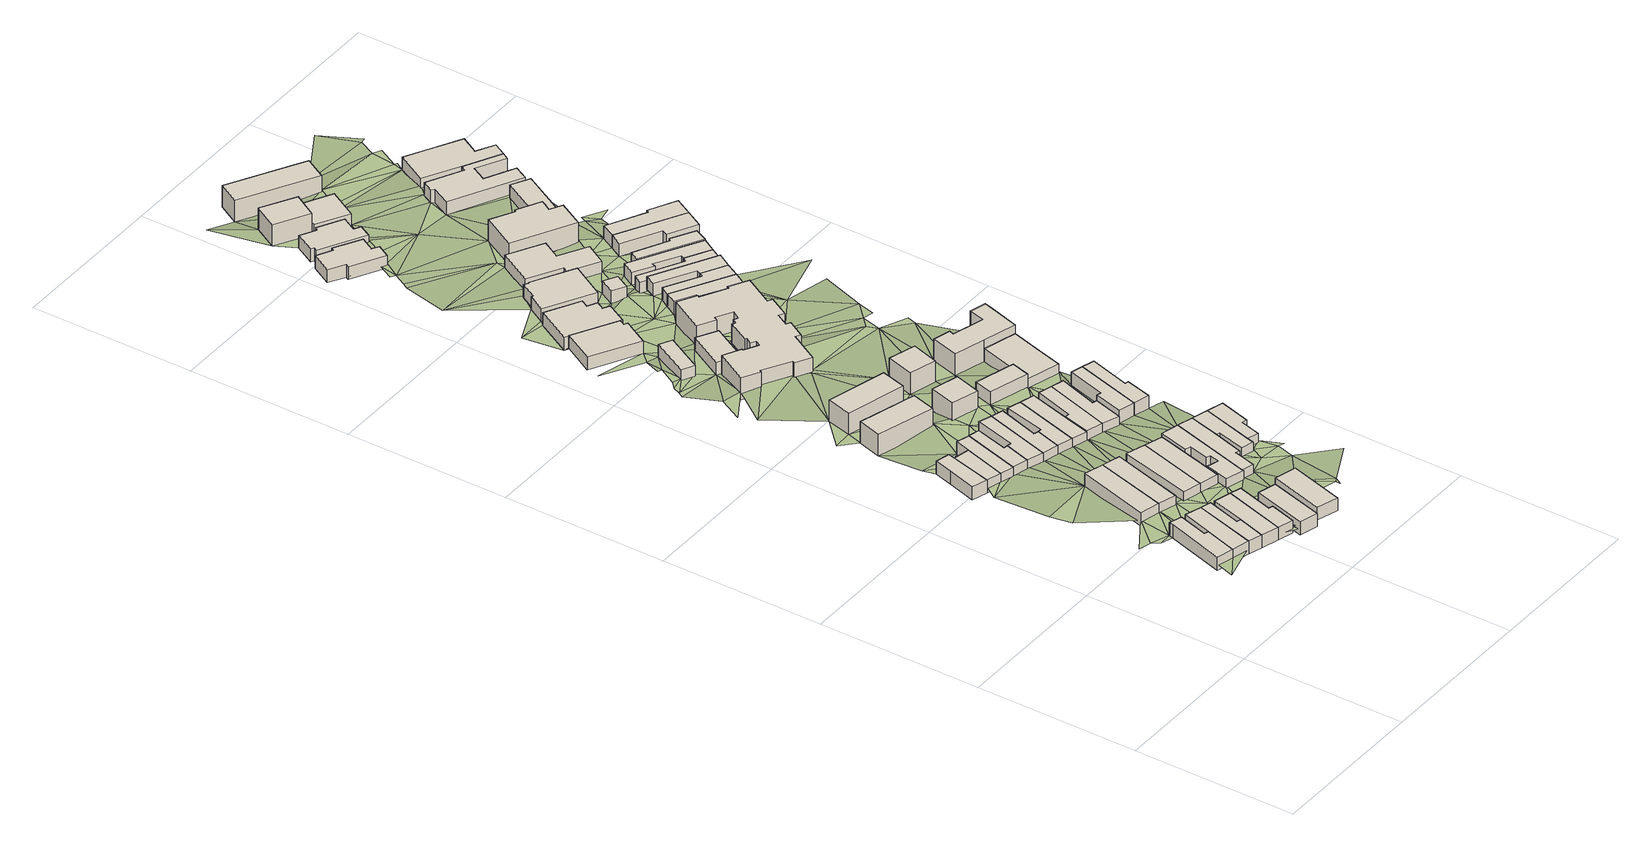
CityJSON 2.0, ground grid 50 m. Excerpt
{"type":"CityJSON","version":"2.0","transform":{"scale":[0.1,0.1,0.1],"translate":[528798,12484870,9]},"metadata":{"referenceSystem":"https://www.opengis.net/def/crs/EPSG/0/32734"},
"CityObjects":{
"building1":{"type":"Building","attributes":{"address":"53 Balfour Street Woodstock 7925 Cape Town","building":"house","building:levels":1,"building_height":4.1,"plus_code":"4FRW3F82+5XV","ground_height":44.58,"roof_height":48.68},"geometry":[{"type":"Solid","lod":"1","boundaries":[[[[0,1,2,3]],[[1,4,5,2]],[[4,6,7,5]],[[6,8,9,7]],[[8,10,11,9]],[[10,12,13,11]],[[12,0,3,13]],[[3,2,5,7,9,11,13]],[[12,10,8,6,4,1,0]]]]}]},
"building2":{"type":"Building","attributes":{"address":"55 Balfour Street Woodstock 7925 Cape Town","building":"house","building:levels":1,"building_height":4.1,"plus_code":"4FRW3F82+5X8","ground_height":44.58,"roof_height":48.68},"geometry":[{"type":"Solid","lod":"1","boundaries":[[[[1,14,15,2]],[[14,16,17,15]],[[16,18,19,17]],[[18,4,5,19]],[[4,1,2,5]],[[2,15,17,19,5]],[[4,18,16,14,1]]]]}]},
"building3":{"type":"Building","attributes":{"address":"57 Balfour Street Woodstock 7925 Cape Town","building":"house","building:levels":1,"building_height":4.1,"plus_code":"4FRW3F83+52M","ground_height":44.68,"roof_height":48.78},"geometry":[{"type":"Solid","lod":"1","boundaries":[[[[20,21,15,17]],[[21,22,23,15]],[[22,24,25,23]],[[24,26,27,25]],[[26,28,29,27]],[[28,20,17,29]],[[17,15,23,25,27,29]],[[28,26,24,22,21,20]]]]}]},
"building4":{"type":"Building","attributes":{"address":"59 Balfour Street Woodstock 7925 Cape Town","building":"house","building:levels":1,"building_height":4.1,"plus_code":"4FRW3F83+52Q","ground_height":44.68,"roof_height":48.78},"geometry":[{"type":"Solid","lod":"1","boundaries":[[[[22,30,31,23]],[[30,32,33,31]],[[32,34,35,33]],[[34,24,25,35]],[[24,22,23,25]],[[23,31,33,35,25]],[[24,34,32,30,22]]]]}]},
"building5":{"type":"Building","attributes":{"address":"54 Chamberlain Street Woodstock Cape Town","building":"house","building:levels":1,"building_height":4.1,"plus_code":"4FRW3F82+CXJ","ground_height":38.97,"roof_height":43.07},"geometry":[{"type":"Solid","lod":"1","boundaries":[[[[36,37,38,39]],[[37,40,41,38]],[[40,42,43,41]],[[42,44,45,43]],[[44,46,47,45]],[[46,36,39,47]],[[39,38,41,43,45,47]],[[46,44,42,40,37,36]]]]}]},
"building6":{"type":"Building","attributes":{"address":"45 Chamberlain Street Woodstock 7925 Cape Town","building":"semidetached_house","building:levels":1,"building_height":4.1,"plus_code":"4FRW3F83+72R","ground_height":42.8,"roof_height":46.9},"geometry":[{"type":"Solid","lod":"1","boundaries":[[[[48,49,50,51]],[[49,52,53,50]],[[52,54,55,53]],[[54,48,51,55]],[[51,50,53,55]],[[54,52,49,48]]]]}]},
"building7":{"type":"Building","attributes":{"address":"61 Balfour Street Woodstock 7925 Cape Town","building":"house","building:levels":1,"building_height":4.1,"plus_code":"4FRW3F83+53C","ground_height":44.68,"roof_height":48.78},"geometry":[{"type":"Solid","lod":"1","boundaries":[[[[30,56,57,31]],[[56,58,59,57]],[[58,60,61,59]],[[60,62,63,61]],[[62,32,33,63]],[[32,30,31,33]],[[31,57,59,61,63,33]],[[32,62,60,58,56,30]]]]}]},
"building8":{"type":"Building","attributes":{"address":"52 Chamberlain Street Woodstock Cape Town","building":"house","building:levels":1,"building_height":4.1,"plus_code":"4FRW3F82+CXM","ground_height":38.97,"roof_height":43.07},"geometry":[{"type":"Solid","lod":"1","boundaries":[[[[64,37,38,65]],[[37,36,39,38]],[[36,66,67,39]],[[66,64,65,67]],[[65,38,39,67]],[[66,36,37,64]]]]}]},
"building9":{"type":"Building","attributes":{"address":"63 Balfour Street Woodstock 7925 Cape Town","building":"semidetached_house","building:levels":1,"building_height":4.1,"plus_code":"4FRW3F83+43W","ground_height":44.68,"roof_height":48.78},"geometry":[{"type":"Solid","lod":"1","boundaries":[[[[68,69,70,71]],[[69,72,73,70]],[[72,74,75,73]],[[74,68,71,75]],[[71,70,73,75]],[[74,72,69,68]]]]}]},
"building10":{"type":"Building","attributes":{"address":"43 Chamberlain Street Woodstock 7925 Cape Town","building":"semidetached_house","building:levels":1,"building_height":4.1,"plus_code":"4FRW3F83+72P","ground_height":42.8,"roof_height":46.9},"geometry":[{"type":"Solid","lod":"1","boundaries":[[[[48,54,55,51]],[[54,76,77,55]],[[76,78,79,77]],[[78,48,51,79]],[[51,55,77,79]],[[78,76,54,48]]]]}]},
"building11":{"type":"Building","attributes":{"address":"50 Chamberlain Street Woodstock Cape Town","building":"house","building:levels":1,"building_height":4.1,"plus_code":"4FRW3F82+CXQ","ground_height":38.97,"roof_height":43.07},"geometry":[{"type":"Solid","lod":"1","boundaries":[[[[80,81,82,83]],[[81,84,85,82]],[[84,64,65,85]],[[64,66,67,65]],[[66,80,83,67]],[[83,82,85,65,67]],[[66,64,84,81,80]]]]}]},
"building12":{"type":"Building","attributes":{"address":"65 Balfour Street Woodstock 7925 Cape Town","building":"semidetached_house","building:levels":1,"building_height":4.1,"plus_code":"4FRW3F83+44J","ground_height":46.59,"roof_height":50.69},"geometry":[{"type":"Solid","lod":"1","boundaries":[[[[86,87,88,89]],[[87,90,91,88]],[[90,92,93,91]],[[92,86,89,93]],[[89,88,91,93]],[[92,90,87,86]]]]}]},
"building13":{"type":"Building","attributes":{"address":"48 Chamberlain Street Woodstock Cape Town","building":"house","building:levels":1,"building_height":4.1,"plus_code":"4FRW3F83+C2V","ground_height":39.05,"roof_height":43.15},"geometry":[{"type":"Solid","lod":"1","boundaries":[[[[94,95,96,97]],[[95,98,99,96]],[[98,100,101,99]],[[100,102,103,101]],[[102,104,105,103]],[[104,94,97,105]],[[97,96,99,101,103,105]],[[104,102,100,98,95,94]]]]}]},
"building14":{"type":"Building","attributes":{"address":"41 Chamberlain Street Woodstock 7925 Cape Town","building":"semidetached_house","building:levels":1,"building_height":4.1,"plus_code":"4FRW3F83+73F","ground_height":42.8,"roof_height":46.9},"geometry":[{"type":"Solid","lod":"1","boundaries":[[[[106,107,108,109]],[[107,110,111,108]],[[110,112,113,111]],[[112,106,109,113]],[[109,108,111,113]],[[112,110,107,106]]]]}]},
"building15":{"type":"Building","attributes":{"address":"39 Chamberlain Street Woodstock 7925 Cape Town","building":"semidetached_house","building:levels":1,"building_height":4.1,"plus_code":"4FRW3F83+739","ground_height":42.8,"roof_height":46.9},"geometry":[{"type":"Solid","lod":"1","boundaries":[[[[106,112,113,109]],[[112,114,115,113]],[[114,116,117,115]],[[116,106,109,117]],[[109,113,115,117]],[[116,114,112,106]]]]}]},
"building16":{"type":"Building","attributes":{"building":"terrace","building:levels":2,"building:units":"3","building_height":6.9,"plus_code":"4FRW3F83+G2R","ground_height":37.04,"roof_height":43.94},"geometry":[{"type":"Solid","lod":"1","boundaries":[[[[118,119,120,121]],[[119,122,123,120]],[[122,124,125,123]],[[124,118,121,125]],[[121,120,123,125]],[[124,122,119,118]]]]}]},
"building17":{"type":"Building","attributes":{"address":"46 Chamberlain Street Woodstock Cape Town","building":"house","building:levels":1,"building_height":4.1,"plus_code":"4FRW3F83+C2X","ground_height":39.05,"roof_height":43.15},"geometry":[{"type":"Solid","lod":"1","boundaries":[[[[126,127,128,129]],[[127,130,131,128]],[[130,94,97,131]],[[94,104,105,97]],[[104,132,133,105]],[[132,126,129,133]],[[129,128,131,97,105,133]],[[132,104,94,130,127,126]]]]}]},
"building18":{"type":"Building","attributes":{"address":"44 Chamberlain Street Woodstock Cape Town","building":"house","building:levels":1,"building_height":4.1,"plus_code":"4FRW3F83+C3R","ground_height":39.05,"roof_height":43.15},"geometry":[{"type":"Solid","lod":"1","boundaries":[[[[134,135,136,137]],[[135,138,139,136]],[[138,126,129,139]],[[126,132,133,129]],[[132,140,141,133]],[[140,134,137,141]],[[137,136,139,129,133,141]],[[140,132,126,138,135,134]]]]}]},
"building19":{"type":"Building","attributes":{"address":"37 Chamberlain Street Woodstock 7925 Cape Town","building":"house","building:levels":1,"building_height":4.1,"plus_code":"4FRW3F83+747","ground_height":42.8,"roof_height":46.9},"geometry":[{"type":"Solid","lod":"1","boundaries":[[[[142,143,144,145]],[[143,146,147,144]],[[146,148,149,147]],[[148,150,151,149]],[[150,152,153,151]],[[152,154,155,153]],[[154,156,157,155]],[[156,158,159,157]],[[158,160,161,159]],[[160,162,163,161]],[[162,142,145,163]],[[145,144,147,149,151,153,155,157,159,161,163]],[[162,160,158,156,154,152,150,148,146,143,142]]]]}]},
"building20":{"type":"Building","attributes":{"building":"terrace","building:levels":2,"building:units":"3","building_height":6.9,"plus_code":"4FRW3F83+H2M","ground_height":37.04,"roof_height":43.94},"geometry":[{"type":"Solid","lod":"1","boundaries":[[[[164,165,166,167]],[[165,168,169,166]],[[168,170,171,169]],[[170,164,167,171]],[[167,166,169,171]],[[170,168,165,164]]]]}]},
"building21":{"type":"Building","attributes":{"address":"42 Chamberlain Street Woodstock Cape Town","building":"house","building:levels":1,"building_height":4.1,"plus_code":"4FRW3F83+C3P","ground_height":39.05,"roof_height":43.15},"geometry":[{"type":"Solid","lod":"1","boundaries":[[[[172,173,174,175]],[[173,176,177,174]],[[176,134,137,177]],[[134,140,141,137]],[[140,178,179,141]],[[178,172,175,179]],[[175,174,177,137,141,179]],[[178,140,134,176,173,172]]]]}]},
"building22":{"type":"Building","attributes":{"address":"35 Chamberlain Street Woodstock 7925 Cape Town","building":"house","building:levels":1,"building_height":4.1,"plus_code":"4FRW3F83+64W","ground_height":42.8,"roof_height":46.9},"geometry":[{"type":"Solid","lod":"1","boundaries":[[[[143,142,145,144]],[[142,180,181,145]],[[180,182,183,181]],[[182,184,185,183]],[[184,186,187,185]],[[186,188,189,187]],[[188,143,144,189]],[[144,145,181,183,185,187,189]],[[188,186,184,182,180,142,143]]]]}]},
"building23":{"type":"Building","attributes":{"address":"40 Chamberlain Street Woodstock Cape Town","building":"house","building:levels":1,"building_height":4.1,"plus_code":"4FRW3F83+C4J","ground_height":39.05,"roof_height":43.15},"geometry":[{"type":"Solid","lod":"1","boundaries":[[[[190,191,192,193]],[[191,172,175,192]],[[172,178,179,175]],[[178,194,195,179]],[[194,190,193,195]],[[193,192,175,179,195]],[[194,178,172,191,190]]]]}]},
"building24":{"type":"Building","attributes":{"building":"apartments","building:levels":2,"building:flats":"2","building_height":6.9,"plus_code":"4FRW3F83+G38","ground_height":37.16,"roof_height":44.06},"geometry":[{"type":"Solid","lod":"1","boundaries":[[[[196,197,198,199]],[[197,200,201,198]],[[200,202,203,201]],[[202,196,199,203]],[[199,198,201,203]],[[202,200,197,196]]]]}]},
"building25":{"type":"Building","attributes":{"address":"33 Chamberlain Street Woodstock 7925 Cape Town","building":"house","building:levels":1,"building_height":4.1,"plus_code":"4FRW3F83+757","ground_height":42.8,"roof_height":46.9},"geometry":[{"type":"Solid","lod":"1","boundaries":[[[[188,186,187,189]],[[186,204,205,187]],[[204,206,207,205]],[[206,208,209,207]],[[208,210,211,209]],[[210,212,213,211]],[[212,188,189,213]],[[189,187,205,207,209,211,213]],[[212,210,208,206,204,186,188]]]]}]},
"building26":{"type":"Building","attributes":{"address":"38 Chamberlain Street Woodstock Cape Town","building":"house","building:levels":1,"building_height":4.1,"plus_code":"4FRW3F83+C4G","ground_height":39.23,"roof_height":43.33},"geometry":[{"type":"Solid","lod":"1","boundaries":[[[[214,215,216,217]],[[215,218,219,216]],[[218,220,221,219]],[[220,222,223,221]],[[222,224,225,223]],[[224,214,217,225]],[[217,216,219,221,223,225]],[[224,222,220,218,215,214]]]]}]},
"building27":{"type":"Building","attributes":{"building":"yes","building:levels":1,"building_height":4.1,"plus_code":"4FRW3F83+Q2J","ground_height":32.31,"roof_height":36.41},"geometry":[{"type":"Solid","lod":"1","boundaries":[[[[226,227,228,229]],[[227,230,231,228]],[[230,232,233,231]],[[232,226,229,233]],[[229,228,231,233]],[[232,230,227,226]]]]}]},
"building28":{"type":"Building","attributes":{"address":"57 Roodebloem Road Woodstock Cape Town","building":"house","building:levels":1,"building_height":4.1,"plus_code":"4FRW3F82+VX8","ground_height":32.31,"roof_height":36.41},"geometry":[{"type":"Solid","lod":"1","boundaries":[[[[234,235,236,237]],[[235,238,239,236]],[[238,240,241,239]],[[240,242,243,241]],[[242,244,245,243]],[[244,234,237,245]],[[237,236,239,241,243,245]],[[244,242,240,238,235,234]]]]}]},
"building29":{"type":"Building","attributes":{"address":"31 Chamberlain Street Woodstock 7925 Cape Town","building":"house","building:levels":1,"building_height":4.1,"plus_code":"4FRW3F83+75H","ground_height":42.8,"roof_height":46.9},"geometry":[{"type":"Solid","lod":"1","boundaries":[[[[212,210,211,213]],[[210,246,247,211]],[[246,248,249,247]],[[248,250,251,249]],[[250,252,253,251]],[[252,212,213,253]],[[213,211,247,249,251,253]],[[252,250,248,246,210,212]]]]}]},
"building30":{"type":"Building","attributes":{"address":"36 Chamberlain Street Woodstock Cape Town","building":"house","building:levels":1,"building_height":4.1,"plus_code":"4FRW3F83+C4H","ground_height":39.23,"roof_height":43.33},"geometry":[{"type":"Solid","lod":"1","boundaries":[[[[254,255,256,257]],[[255,258,259,256]],[[258,215,216,259]],[[215,214,217,216]],[[214,260,261,217]],[[260,254,257,261]],[[257,256,259,216,217,261]],[[260,214,215,258,255,254]]]]}]},
"building31":{"type":"Building","attributes":{"building":"garage","building:levels":1,"building_height":4.1,"plus_code":"4FRW3F83+Q28","ground_height":33.65,"roof_height":37.75},"geometry":[{"type":"Solid","lod":"1","boundaries":[[[[262,263,264,265]],[[263,266,267,264]],[[266,268,269,267]],[[268,270,271,269]],[[270,262,265,271]],[[265,264,267,269,271]],[[270,268,266,263,262]]]]}]},
"building32":{"type":"Building","attributes":{"building":"apartments","building:levels":2,"building:flats":"2","building_height":6.9,"plus_code":"4FRW3F83+H4C","ground_height":37.16,"roof_height":44.06},"geometry":[{"type":"Solid","lod":"1","boundaries":[[[[272,273,274,275]],[[273,276,277,274]],[[276,278,279,277]],[[278,272,275,279]],[[275,274,277,279]],[[278,276,273,272]]]]}]},
"building33":{"type":"Building","attributes":{"building":"garage","building:levels":1,"building_height":4.1,"plus_code":"4FRW3F83+F4W","ground_height":39.05,"roof_height":43.15},"geometry":[{"type":"Solid","lod":"1","boundaries":[[[[280,281,282,283]],[[281,284,285,282]],[[284,286,287,285]],[[286,280,283,287]],[[283,282,285,287]],[[286,284,281,280]]]]}]},
"building34":{"type":"Building","attributes":{"address":"34 Chamberlain Street Woodstock Cape Town","building":"house","building:levels":1,"building_height":4.1,"plus_code":"4FRW3F83+C57","ground_height":41,"roof_height":45.1},"geometry":[{"type":"Solid","lod":"1","boundaries":[[[[288,289,290,291]],[[289,292,293,290]],[[292,294,295,293]],[[294,296,297,295]],[[296,298,299,297]],[[298,288,291,299]],[[291,290,293,295,297,299]],[[298,296,294,292,289,288]]]]}]},
"building35":{"type":"Building","attributes":{"address":"55A Roodebloem Road Woodstock Cape Town","building":"house","building:levels":1,"building_height":4.1,"plus_code":"4FRW3F83+V2R","ground_height":30.93,"roof_height":35.03},"geometry":[{"type":"Solid","lod":"1","boundaries":[[[[300,301,302,303]],[[301,304,305,302]],[[304,306,307,305]],[[306,308,309,307]],[[308,310,311,309]],[[310,312,313,311]],[[312,314,315,313]],[[314,300,303,315]],[[303,302,305,307,309,311,313,315]],[[314,312,310,308,306,304,301,300]]]]}]},
"building36":{"type":"Building","attributes":{"address":"32 Chamberlain Street Woodstock Cape Town","building":"house","building:levels":1,"building_height":4.1,"plus_code":"4FRW3F83+C55","ground_height":41,"roof_height":45.1},"geometry":[{"type":"Solid","lod":"1","boundaries":[[[[316,317,318,319]],[[317,320,321,318]],[[320,289,290,321]],[[289,288,291,290]],[[288,322,323,291]],[[322,316,319,323]],[[319,318,321,290,291,323]],[[322,288,289,320,317,316]]]]}]},
"building37":{"type":"Building","attributes":{"address":"Milner Court 58 Milner Road Woodstock Cape Town","building":"apartments","building:levels":2,"building:flats":"8","building_height":6.9,"plus_code":"4FRW3F83+P3X","ground_height":32.58,"roof_height":39.48},"geometry":[{"type":"Solid","lod":"1","boundaries":[[[[324,325,326,327]],[[325,328,329,326]],[[328,330,331,329]],[[330,332,333,331]],[[332,334,335,333]],[[334,336,337,335]],[[336,338,339,337]],[[338,340,341,339]],[[340,342,343,341]],[[342,344,345,343]],[[344,346,347,345]],[[346,348,349,347]],[[348,350,351,349]],[[350,352,353,351]],[[352,354,355,353]],[[354,356,357,355]],[[356,358,359,357]],[[358,360,361,359]],[[360,362,363,361]],[[362,364,365,363]],[[364,366,367,365]],[[366,368,369,367]],[[368,370,371,369]],[[370,372,373,371]],[[372,374,375,373]],[[374,376,377,375]],[[376,378,379,377]],[[378,380,381,379]],[[380,382,383,381]],[[382,384,385,383]],[[384,386,387,385]],[[386,388,389,387]],[[388,390,391,389]],[[390,392,393,391]],[[392,394,395,393]],[[394,396,397,395]],[[396,324,327,397]],[[327,326,329,331,333,335,337,339,341,343,345,347,349,351,353,355,357,359,361,363,365,367,369,371,373,375,377,379,381,383,385,387,389,391,393,395,397]],[[396,394,392,390,388,386,384,382,380,378,376,374,372,370,368,366,364,362,360,358,356,354,352,350,348,346,344,342,340,338,336,334,332,330,328,325,324]]]]}]},
"building38":{"type":"Building","attributes":{"building":"yes","building:levels":1,"building_height":4.1,"plus_code":"4FRW3F83+G59","ground_height":37.46,"roof_height":41.56},"geometry":[{"type":"Solid","lod":"1","boundaries":[[[[398,399,400,401]],[[399,402,403,400]],[[402,404,405,403]],[[404,406,407,405]],[[406,408,409,407]],[[408,398,401,409]],[[401,400,403,405,407,409]],[[408,406,404,402,399,398]]]]}]},
"building39":{"type":"Building","attributes":{"address":"55 Roodebloem Road Woodstock Cape Town","building":"house","building:levels":1,"building_height":4.1,"plus_code":"4FRW3F83+W2X","ground_height":30.93,"roof_height":35.03},"geometry":[{"type":"Solid","lod":"1","boundaries":[[[[410,411,412,413]],[[411,414,415,412]],[[414,416,417,415]],[[416,418,419,417]],[[418,420,421,419]],[[420,422,423,421]],[[422,424,425,423]],[[424,410,413,425]],[[413,412,415,417,419,421,423,425]],[[424,422,420,418,416,414,411,410]]]]}]},
"building40":{"type":"Building","attributes":{"address":"28 Roodebloem Road Woodstock Cape Town","building":"yes","building:levels":1,"building_height":4.1,"plus_code":"4FRW3F92+4XX","ground_height":26.82,"roof_height":30.92},"geometry":[{"type":"Solid","lod":"1","boundaries":[[[[426,427,428,429]],[[427,430,431,428]],[[430,432,433,431]],[[432,434,435,433]],[[434,436,437,435]],[[436,438,439,437]],[[438,440,441,439]],[[440,442,443,441]],[[442,444,445,443]],[[444,426,429,445]],[[429,428,431,433,435,437,439,441,443,445]],[[444,442,440,438,436,434,432,430,427,426]]]]}]},
"building41":{"type":"Building","attributes":{"address":"23A Salisbury Street Woodstock Cape Town","building":"yes","building:levels":2,"building_height":6.9,"plus_code":"4FRW3F83+H54","ground_height":37.46,"roof_height":44.36},"geometry":[{"type":"Solid","lod":"1","boundaries":[[[[399,398,446,447]],[[398,448,449,446]],[[448,450,451,449]],[[450,452,453,451]],[[452,454,455,453]],[[454,456,457,455]],[[456,458,459,457]],[[458,460,461,459]],[[460,462,463,461]],[[462,399,447,463]],[[447,446,449,451,453,455,457,459,461,463]],[[462,460,458,456,454,452,450,448,398,399]]]]}]},
"building42":{"type":"Building","attributes":{"building":"yes","building:levels":1,"building_height":4.1,"plus_code":"4FRW3F83+W34","ground_height":31.32,"roof_height":35.42},"geometry":[{"type":"Solid","lod":"1","boundaries":[[[[464,465,466,467]],[[465,468,469,466]],[[468,470,471,469]],[[470,464,467,471]],[[467,466,469,471]],[[470,468,465,464]]]]}]},
"building43":{"type":"Building","attributes":{"address":"26 Roodebloem Road Woodstock Cape Town","building":"yes","building:levels":1,"building_height":4.1,"plus_code":"4FRW3F93+52J","ground_height":26.82,"roof_height":30.92},"geometry":[{"type":"Solid","lod":"1","boundaries":[[[[472,473,474,475]],[[473,476,477,474]],[[476,478,479,477]],[[478,480,481,479]],[[480,482,483,481]],[[482,484,485,483]],[[484,486,487,485]],[[486,488,489,487]],[[488,490,491,489]],[[490,472,475,491]],[[475,474,477,479,481,483,485,487,489,491]],[[490,488,486,484,482,480,478,476,473,472]]]]}]},
"building44":{"type":"Building","attributes":{"address":"56 Milner Road Woodstock Cape Town","building":"house","building:levels":1,"building_height":4.1,"plus_code":"4FRW3F83+R4G","ground_height":32.58,"roof_height":36.68},"geometry":[{"type":"Solid","lod":"1","boundaries":[[[[492,493,494,495]],[[493,496,497,494]],[[496,498,499,497]],[[498,500,501,499]],[[500,502,503,501]],[[502,492,495,503]],[[495,494,497,499,501,503]],[[502,500,498,496,493,492]]]]}]},
"building45":{"type":"Building","attributes":{"address":"53 Roodebloem Road Woodstock Cape Town","building":"house","building:levels":1,"building_height":4.1,"plus_code":"4FRW3F83+X3F","ground_height":30.32,"roof_height":34.42},"geometry":[{"type":"Solid","lod":"1","boundaries":[[[[504,505,506,507]],[[505,508,509,506]],[[508,510,511,509]],[[510,512,513,511]],[[512,514,515,513]],[[514,516,517,515]],[[516,518,519,517]],[[518,504,507,519]],[[507,506,509,511,513,515,517,519]],[[518,516,514,512,510,508,505,504]]]]}]},
"building46":{"type":"Building","attributes":{"address":"54 Milner Road Woodstock Cape Town","building":"house","building:levels":1,"building_height":4.1,"plus_code":"4FRW3F83+R4Q","ground_height":32.58,"roof_height":36.68},"geometry":[{"type":"Solid","lod":"1","boundaries":[[[[493,492,495,494]],[[492,520,521,495]],[[520,522,523,521]],[[522,524,525,523]],[[524,526,527,525]],[[526,493,494,527]],[[494,495,521,523,525,527]],[[526,524,522,520,492,493]]]]}]},
"building47":{"type":"Building","attributes":{"address":"Roodebloem Road Woodstock Cape Town","building":"yes","building:levels":2,"building_height":6.9,"plus_code":"4FRW3F93+62J","ground_height":26.82,"roof_height":33.72},"geometry":[{"type":"Solid","lod":"1","boundaries":[[[[528,529,530,531]],[[529,532,533,530]],[[532,534,535,533]],[[534,528,531,535]],[[531,530,533,535]],[[534,532,529,528]]]]}]},
"building48":{"type":"Building","attributes":{"address":"52 Milner Road Woodstock Cape Town","building":"house","building:levels":1,"building_height":4.1,"plus_code":"4FRW3F83+V45","ground_height":32.58,"roof_height":36.68},"geometry":[{"type":"Solid","lod":"1","boundaries":[[[[520,536,537,521]],[[536,538,539,537]],[[538,540,541,539]],[[540,542,543,541]],[[542,522,523,543]],[[522,520,521,523]],[[521,537,539,541,543,523]],[[522,542,540,538,536,520]]]]}]},
"building49":{"type":"Building","attributes":{"address":"50 Milner Road Woodstock Cape Town","building":"house","building:levels":1,"building_height":4.1,"plus_code":"4FRW3F83+V4H","ground_height":31.32,"roof_height":35.42},"geometry":[{"type":"Solid","lod":"1","boundaries":[[[[544,545,546,547]],[[545,548,549,546]],[[548,550,551,549]],[[550,552,553,551]],[[552,554,555,553]],[[554,556,557,555]],[[556,544,547,557]],[[547,546,549,551,553,555,557]],[[556,554,552,550,548,545,544]]]]}]},
"building50":{"type":"Building","attributes":{"address":"24 Roodebloem Road Woodstock Cape Town","building":"yes","building:levels":1,"building_height":4.1,"plus_code":"4FRW3F93+629","ground_height":26.82,"roof_height":30.92},"geometry":[{"type":"Solid","lod":"1","boundaries":[[[[528,534,558,559]],[[534,560,561,558]],[[560,562,563,561]],[[562,564,565,563]],[[564,566,567,565]],[[566,528,559,567]],[[559,558,561,563,565,567]],[[566,564,562,560,534,528]]]]}]},
"building51":{"type":"Building","attributes":{"address":"48 Milner Road Woodstock Cape Town","building":"house","building:levels":1,"building_height":4.1,"plus_code":"4FRW3F83+V5M","ground_height":31.32,"roof_height":35.42},"geometry":[{"type":"Solid","lod":"1","boundaries":[[[[545,568,569,546]],[[568,570,571,569]],[[570,572,573,571]],[[572,574,575,573]],[[574,576,577,575]],[[576,578,579,577]],[[578,580,581,579]],[[580,548,549,581]],[[548,545,546,549]],[[546,569,571,573,575,577,579,581,549]],[[548,580,578,576,574,572,570,568,545]]]]}]},
"building52":{"type":"Building","attributes":{"address":"51 Roodebloem Road Woodstock Cape Town","building":"house","building:levels":2,"building_height":6.9,"plus_code":"4FRW3F93+24F","ground_height":30.32,"roof_height":37.22},"geometry":[{"type":"Solid","lod":"1","boundaries":[[[[582,583,584,585]],[[583,586,587,584]],[[586,588,589,587]],[[588,590,591,589]],[[590,592,593,591]],[[592,594,595,593]],[[594,596,597,595]],[[596,598,599,597]],[[598,600,601,599]],[[600,582,585,601]],[[585,584,587,589,591,593,595,597,599,601]],[[600,598,596,594,592,590,588,586,583,582]]]]}]},
"building53":{"type":"Building","attributes":{"address":"46 Milner Road Woodstock Cape Town","building":"house","building:levels":1,"building_height":4.1,"plus_code":"4FRW3F83+V5W","ground_height":31.64,"roof_height":35.74},"geometry":[{"type":"Solid","lod":"1","boundaries":[[[[602,603,604,605]],[[603,606,607,604]],[[606,608,609,607]],[[608,610,611,609]],[[610,612,613,611]],[[612,602,605,613]],[[605,604,607,609,611,613]],[[612,610,608,606,603,602]]]]}]},
"building54":{"type":"Building","attributes":{"address":"23 Hilyard Street Woodstock Cape Town","building":"house","building:levels":2,"building_height":6.9,"plus_code":"4FRW3F93+73C","ground_height":25.07,"roof_height":31.97},"geometry":[{"type":"Solid","lod":"1","boundaries":[[[[614,615,616,617]],[[615,618,619,616]],[[618,620,621,619]],[[620,614,617,621]],[[617,616,619,621]],[[620,618,615,614]]]]}]},
"building55":{"type":"Building","attributes":{"address":"44","building":"house","building:levels":1,"building_height":4.1,"plus_code":"4FRW3F83+W5H","ground_height":31.64,"roof_height":35.74},"geometry":[{"type":"Solid","lod":"1","boundaries":[[[[622,623,624,625]],[[623,626,627,624]],[[626,628,629,627]],[[628,630,631,629]],[[630,632,633,631]],[[632,622,625,633]],[[625,624,627,629,631,633]],[[632,630,628,626,623,622]]]]}]},
"building56":{"type":"Building","attributes":{"address":"42 Milner Road Woodstock Cape Town","building":"house","building:levels":1,"building_height":4.1,"plus_code":"4FRW3F83+W6M","ground_height":31.64,"roof_height":35.74},"geometry":[{"type":"Solid","lod":"1","boundaries":[[[[622,634,635,625]],[[634,636,637,635]],[[636,638,639,637]],[[638,640,641,639]],[[640,623,624,641]],[[623,622,625,624]],[[625,635,637,639,641,624]],[[623,640,638,636,634,622]]]]}]},
"building57":{"type":"Building","attributes":{"building":"yes","building:levels":1,"building_height":4.1,"plus_code":"4FRW3F93+354","ground_height":29.39,"roof_height":33.49},"geometry":[{"type":"Solid","lod":"1","boundaries":[[[[642,643,644,645]],[[643,646,647,644]],[[646,648,649,647]],[[648,650,651,649]],[[650,652,653,651]],[[652,642,645,653]],[[645,644,647,649,651,653]],[[652,650,648,646,643,642]]]]}]},
"building58":{"type":"Building","attributes":{"address":"49 Roodebloem Road Woodstock Cape Town","building":"house","building:levels":1,"building_height":4.1,"plus_code":"4FRW3F93+456","ground_height":29.25,"roof_height":33.35},"geometry":[{"type":"Solid","lod":"1","boundaries":[[[[654,655,656,657]],[[655,658,659,656]],[[658,660,661,659]],[[660,662,663,661]],[[662,664,665,663]],[[664,666,667,665]],[[666,668,669,667]],[[668,670,671,669]],[[670,672,673,671]],[[672,674,675,673]],[[674,676,677,675]],[[676,654,657,677]],[[657,656,659,661,663,665,667,669,671,673,675,677]],[[676,674,672,670,668,666,664,662,660,658,655,654]]]]}]},
"building59":{"type":"Building","attributes":{"address":"45 Roodebloem Road Woodstock Cape Town","building":"house","building:levels":1,"building_height":4.1,"plus_code":"4FRW3F93+562","ground_height":27.84,"roof_height":31.94},"geometry":[{"type":"Solid","lod":"1","boundaries":[[[[678,679,680,681]],[[679,682,683,680]],[[682,684,685,683]],[[684,686,687,685]],[[686,688,689,687]],[[688,690,691,689]],[[690,678,681,691]],[[681,680,683,685,687,689,691]],[[690,688,686,684,682,679,678]]]]}]},
"terrain1":{"type":"TINRelief","geometry":[{"type":"CompositeSurface","lod":"1","boundaries":[[[692,693,694]],[[694,693,695]],[[696,697,698]],[[10,697,699]],[[10,699,12]],[[697,10,698]],[[4,8,6]],[[4,700,8]],[[10,8,701]],[[701,698,10]],[[702,703,49]],[[8,700,701]],[[703,698,49]],[[704,702,49]],[[34,705,706]],[[700,20,707]],[[708,709,710]],[[701,700,707]],[[28,705,34]],[[711,712,704]],[[710,713,708]],[[20,28,714]],[[714,707,20]],[[711,704,715]],[[28,34,714]],[[49,715,704]],[[710,72,713]],[[34,32,714]],[[707,714,716]],[[40,717,42]],[[718,713,72]],[[718,72,62]],[[716,714,719]],[[715,49,720]],[[40,721,717]],[[40,37,64]],[[107,707,716]],[[722,714,32]],[[119,717,721]],[[32,62,722]],[[719,714,722]],[[62,72,86]],[[723,49,48]],[[49,723,720]],[[40,64,721]],[[107,78,707]],[[724,118,165]],[[719,722,725]],[[726,62,86]],[[62,726,722]],[[90,727,92]],[[728,723,48]],[[164,724,165]],[[721,729,119]],[[725,722,730]],[[48,78,731]],[[98,732,733]],[[733,734,98]],[[728,48,731]],[[86,735,726]],[[735,86,92]],[[100,729,721]],[[165,118,736]],[[727,737,92]],[[116,725,730]],[[738,78,107]],[[734,127,98]],[[127,100,98]],[[739,726,735]],[[740,730,741]],[[148,730,740]],[[742,92,737]],[[741,743,740]],[[731,78,738]],[[106,738,107]],[[744,745,746]],[[747,100,127]],[[737,748,742]],[[729,100,747]],[[116,730,148]],[[148,740,150]],[[735,92,749]],[[742,749,92]],[[750,735,751]],[[752,164,753]],[[736,754,165]],[[146,106,116]],[[752,755,746]],[[747,127,126]],[[138,756,757]],[[758,751,735]],[[146,116,148]],[[747,759,729]],[[757,760,138]],[[270,761,744]],[[762,763,764]],[[764,761,270]],[[738,106,765]],[[765,106,146]],[[749,758,735]],[[126,138,747]],[[758,766,751]],[[763,762,767]],[[744,746,270]],[[202,729,759]],[[736,729,202]],[[760,173,138]],[[186,751,766]],[[753,755,752]],[[764,768,762]],[[758,769,766]],[[770,759,747]],[[767,762,771]],[[770,747,138]],[[749,742,772]],[[736,202,754]],[[768,764,270]],[[186,766,204]],[[769,758,773]],[[749,773,758]],[[774,164,775]],[[143,776,146]],[[765,146,298]],[[138,173,284]],[[777,270,746]],[[164,774,753]],[[778,779,769]],[[776,298,146]],[[780,781,771]],[[273,754,202]],[[138,284,770]],[[769,773,778]],[[226,771,762]],[[782,780,238]],[[783,755,784]],[[284,173,172]],[[754,273,775]],[[785,786,787]],[[188,776,143]],[[778,773,788]],[[226,780,771]],[[753,784,755]],[[202,789,273]],[[284,172,787]],[[790,768,270]],[[281,770,284]],[[787,786,218]],[[298,776,288]],[[188,212,776]],[[281,789,770]],[[272,775,273]],[[780,226,238]],[[774,775,272]],[[234,791,301]],[[768,790,792]],[[301,300,793]],[[794,753,774]],[[226,792,238]],[[789,795,273]],[[288,776,322]],[[796,797,798]],[[284,787,799]],[[800,801,797]],[[794,774,272]],[[798,802,796]],[[218,799,787]],[[776,212,803]],[[797,796,800]],[[792,804,238]],[[462,789,281]],[[805,296,258]],[[802,806,796]],[[776,803,322]],[[410,793,300]],[[799,218,215]],[[801,800,807]],[[808,301,791]],[[792,790,809]],[[800,796,810]],[[789,462,795]],[[294,292,296]],[[807,811,801]],[[424,793,410]],[[258,296,292]],[[791,812,804]],[[809,790,811]],[[258,799,215]],[[281,813,462]],[[791,804,808]],[[800,814,807]],[[815,794,816]],[[366,804,792]],[[366,792,809]],[[811,817,809]],[[807,814,811]],[[410,300,818]],[[795,462,460]],[[460,819,795]],[[817,811,814]],[[820,794,272]],[[821,808,804]],[[258,822,799]],[[814,823,817]],[[824,823,814]],[[822,258,292]],[[825,826,424]],[[817,823,827]],[[821,804,366]],[[819,820,272]],[[813,399,462]],[[828,816,794]],[[829,808,821]],[[822,292,289]],[[827,823,830]],[[424,831,825]],[[832,410,818]],[[818,833,834]],[[830,823,835]],[[834,836,829]],[[826,825,837]],[[834,832,818]],[[838,839,840]],[[820,819,460]],[[834,829,468]],[[841,460,458]],[[821,366,496]],[[842,843,826]],[[844,845,846]],[[847,848,825]],[[838,816,828]],[[794,820,828]],[[839,838,849]],[[829,821,850]],[[468,832,834]],[[837,825,848]],[[837,504,826]],[[366,364,496]],[[821,496,493]],[[851,852,844]],[[468,829,850]],[[853,845,844]],[[842,854,843]],[[821,493,526]],[[458,456,454]],[[855,460,841]],[[500,496,364]],[[484,430,427]],[[465,832,468]],[[838,856,849]],[[852,853,844]],[[837,848,857]],[[540,850,821]],[[504,842,826]],[[852,854,842]],[[458,452,841]],[[526,540,821]],[[364,362,858]],[[498,496,500]],[[858,500,364]],[[856,838,828]],[[820,460,855]],[[465,859,832]],[[858,362,860]],[[857,848,859]],[[484,427,861]],[[452,458,454]],[[862,837,857]],[[863,850,540]],[[849,864,865]],[[452,855,841]],[[866,865,867]],[[850,863,552]],[[856,828,820]],[[850,552,464]],[[863,540,538]],[[853,852,868]],[[534,532,478]],[[869,870,871]],[[532,529,872]],[[871,861,427]],[[873,500,858]],[[856,874,849]],[[478,476,473]],[[526,875,540]],[[876,465,464]],[[478,473,560]],[[465,876,859]],[[864,849,874]],[[574,464,552]],[[861,871,870]],[[534,478,560]],[[864,867,865]],[[853,868,870]],[[852,842,592]],[[857,859,876]],[[820,855,877]],[[842,504,594]],[[858,867,873]],[[878,879,526]],[[464,574,880]],[[529,620,872]],[[526,879,875]],[[552,881,574]],[[464,880,876]],[[874,856,882]],[[868,861,870]],[[592,868,852]],[[864,873,867]],[[594,504,518]],[[883,560,473]],[[842,594,592]],[[864,884,873]],[[529,885,620]],[[883,886,887]],[[887,861,868]],[[552,888,881]],[[880,610,876]],[[889,560,883]],[[890,885,529]],[[880,612,610]],[[887,889,883]],[[518,891,892]],[[868,889,887]],[[893,894,881]],[[895,864,874]],[[594,518,896]],[[876,610,626]],[[892,876,626]],[[881,888,897]],[[893,881,897]],[[898,884,864]],[[892,896,518]],[[620,885,899]],[[592,660,868]],[[623,892,626]],[[900,884,898]],[[610,630,626]],[[868,901,889]],[[902,592,903]],[[904,889,905]],[[640,892,623]],[[892,640,896]],[[592,902,660]],[[610,608,606]],[[606,630,610]],[[899,885,904]],[[868,660,901]],[[889,906,905]],[[630,628,626]],[[640,907,896]],[[906,889,901]],[[630,606,908]],[[909,910,911]],[[907,910,896]],[[660,912,901]],[[652,660,902]],[[910,913,911]],[[652,902,914]],[[907,640,915]],[[904,905,678]],[[916,915,640]],[[913,910,907]],[[917,905,906]],[[638,916,640]],[[899,904,678]],[[913,907,918]],[[916,919,915]],[[678,905,917]],[[919,920,915]],[[660,652,921]],[[922,913,918]],[[919,923,920]],[[924,917,906]],[[925,926,899]],[[899,678,927]],[[924,928,917]],[[925,899,927]],[[922,921,652]],[[929,930,931]],[[932,917,928]],[[678,933,927]],[[934,926,925]],[[931,935,929]],[[926,934,936]],[[937,925,927]],[[936,934,938]]]}]}
},
"vertices":[
[66,129,198],[118,116,198],[118,116,240],[66,129,240],[148,214,198],[148,214,240],[135,218,198],[135,218,240],[162,309,198],[162,309,240],[124,321,198],[124,321,240],[120,308,198],[120,308,240],
[172,103,198],[172,103,240],[226,292,198],[226,292,240],[176,307,198],[176,307,240],
[226,292,199],[172,103,199],[214,90,199],[214,90,240],[240,175,199],[240,175,240],[228,179,199],[228,179,240],[258,283,199],[258,283,240],
[267,75,199],[267,75,240],[322,265,199],[322,265,240],[270,279,199],[270,279,240],
[75,866,142],[108,993,142],[108,993,183],[75,866,183],[113,1014,142],[113,1014,183],[69,1024,142],[69,1024,183],[53,968,142],[53,968,183],[27,880,142],[27,880,183],
[258,626,181],[200,643,181],[200,643,222],[258,626,222],[136,421,181],[136,421,222],[198,406,181],[198,406,222],
[314,61,199],[314,61,240],[337,140,199],[337,140,240],[324,144,199],[324,144,240],[356,255,199],[356,255,240],
[158,983,142],[158,983,183],[120,854,142],[120,854,183],
[376,25,199],[422,191,199],[422,191,240],[376,25,240],[365,206,199],[365,206,240],[319,41,199],[319,41,240],
[252,390,181],[252,390,222],[314,611,181],[314,611,222],
[161,842,142],[211,1018,142],[211,1018,183],[161,842,183],[172,1030,142],[172,1030,183],
[422,191,219],[376,25,219],[376,25,260],[422,191,260],[441,6,219],[441,6,260],[489,174,219],[489,174,260],
[231,910,143],[218,911,143],[218,911,184],[231,910,184],[245,1010,143],[245,1010,184],[211,1018,143],[211,1018,184],[161,842,143],[161,842,184],[207,830,143],[207,830,184],
[394,586,181],[336,604,181],[336,604,222],[394,586,222],[278,382,181],[278,382,222],[334,368,181],[334,368,222],
[392,353,181],[392,353,222],[449,569,181],[449,569,222],
[92,1281,123],[71,1209,123],[71,1209,192],[92,1281,192],[249,1159,123],[249,1159,192],[269,1232,123],[269,1232,192],
[316,1019,143],[277,1032,143],[277,1032,184],[316,1019,184],[244,907,143],[244,907,184],[257,813,143],[257,813,184],
[329,879,143],[315,883,143],[315,883,184],[329,879,184],[353,1009,143],[353,1009,184],[306,801,143],[306,801,184],
[446,312,181],[516,566,181],[516,566,222],[446,312,222],[462,579,181],[462,579,222],[437,487,181],[437,487,222],[455,482,181],[455,482,222],[438,421,181],[438,421,222],[451,417,181],[451,417,222],[443,387,181],[443,387,222],[409,397,181],[409,397,222],[389,323,181],[389,323,222],[447,308,181],[447,308,222],
[126,1403,123],[106,1327,123],[106,1327,192],[126,1403,192],[288,1279,123],[288,1279,192],[308,1355,123],[308,1355,192],
[411,993,143],[370,1005,143],[370,1005,184],[411,993,184],[340,878,143],[340,878,184],[353,788,143],[353,788,184],
[483,302,181],[483,302,222],[501,370,181],[501,370,222],[513,367,181],[513,367,222],[539,458,181],[539,458,222],[564,553,181],[564,553,222],
[422,858,143],[456,981,143],[456,981,184],[422,858,184],[400,774,143],[400,774,184],
[296,1129,124],[379,1106,124],[379,1106,193],[296,1129,193],[402,1186,124],[402,1186,193],[319,1209,124],[319,1209,193],
[550,455,181],[550,455,222],[527,370,181],[527,370,222],[565,360,181],[565,360,222],[570,381,181],[570,381,222],[614,539,181],[614,539,222],
[452,760,145],[513,965,145],[513,965,186],[452,760,186],[471,976,145],[471,976,186],[435,856,145],[435,856,186],[422,858,145],[422,858,186],[400,774,145],[400,774,186],
[164,1972,76],[104,1857,76],[104,1857,117],[164,1972,117],[141,1838,76],[141,1838,117],[202,1952,76],[202,1952,117],
[64,2187,76],[11,2092,76],[11,2092,117],[64,2187,117],[154,2013,76],[154,2013,117],[198,2092,76],[198,2092,117],[187,2097,76],[187,2097,117],[196,2114,76],[196,2114,117],
[605,371,181],[605,371,222],[622,433,181],[622,433,222],[637,429,181],[637,429,222],[664,525,181],[664,525,222],
[528,831,145],[514,834,145],[514,834,186],[528,831,186],[552,953,145],[552,953,186],[503,742,145],[503,742,186],
[182,1783,89],[231,1757,89],[231,1757,130],[182,1783,130],[290,1866,89],[290,1866,130],[229,1900,89],[229,1900,130],[169,1791,89],[169,1791,130],
[369,1380,124],[345,1297,124],[345,1297,193],[369,1380,193],[427,1274,124],[427,1274,193],[452,1356,124],[452,1356,193],
[541,1105,143],[419,1139,143],[419,1139,184],[541,1105,184],[403,1083,143],[403,1083,184],[525,1048,143],[525,1048,184],
[554,730,163],[611,934,163],[611,934,204],[554,730,204],[574,944,163],[574,944,204],[540,827,163],[540,827,204],[528,831,163],[528,831,204],[503,742,163],[503,742,204],
[126,2312,62],[66,2202,62],[66,2202,103],[126,2312,103],[217,2121,62],[217,2121,103],[251,2184,62],[251,2184,103],[231,2195,62],[231,2195,103],[244,2219,62],[244,2219,103],[215,2234,62],[215,2234,103],[228,2257,62],[228,2257,103],
[624,797,163],[613,799,163],[613,799,204],[624,797,204],[649,923,163],[649,923,204],[603,717,163],[603,717,204],
[231,1757,78],[182,1783,78],[182,1783,148],[231,1757,148],[126,1683,78],[126,1683,148],[178,1655,78],[178,1655,148],[182,1661,78],[182,1661,148],[265,1615,78],[265,1615,148],[261,1607,78],[261,1607,148],[309,1581,78],[309,1581,148],[360,1672,78],[360,1672,148],[375,1664,78],[375,1664,148],[406,1718,78],[406,1718,148],[393,1725,78],[393,1725,148],[414,1763,78],[414,1763,148],[431,1754,78],[431,1754,148],[465,1816,78],[465,1816,148],[451,1824,78],[451,1824,148],[501,1914,78],[501,1914,148],[444,1945,78],[444,1945,148],[441,1939,78],[441,1939,148],[364,1981,78],[364,1981,148],[368,1987,78],[368,1987,148],[311,2018,78],[311,2018,148],[253,1913,78],[253,1913,148],[306,1884,78],[306,1884,148],[311,1893,78],[311,1893,148],[359,1867,78],[359,1867,148],[345,1842,78],[345,1842,148],[331,1849,78],[331,1849,148],[323,1835,78],[323,1835,148],[313,1841,78],[313,1841,148],[276,1775,78],[276,1775,148],[281,1772,78],[281,1772,148],[270,1752,78],[270,1752,148],[284,1744,78],[284,1744,148],[275,1728,78],[275,1728,148],[233,1751,78],[233,1751,148],[235,1755,78],[235,1755,148],
[675,1191,127],[573,1219,127],[573,1219,168],[675,1191,168],[541,1105,127],[541,1105,168],[525,1048,127],[525,1048,168],[627,1019,127],[627,1019,168],[648,1096,127],[648,1096,168],
[138,2325,62],[282,2245,62],[282,2245,103],[138,2325,103],[342,2351,62],[342,2351,103],[217,2420,62],[217,2420,103],[215,2417,62],[215,2417,103],[201,2425,62],[201,2425,103],[173,2375,62],[173,2375,103],[168,2378,62],[168,2378,103],
[178,2918,21],[98,2963,21],[98,2963,62],[178,2918,62],[93,2954,21],[93,2954,62],[46,2979,21],[46,2979,62],[11,2917,21],[11,2917,62],[59,2890,21],[59,2890,62],[53,2880,21],[53,2880,62],[153,2825,21],[153,2825,62],[175,2864,21],[175,2864,62],[155,2876,21],[155,2876,62],
[675,1191,196],[573,1219,196],[704,1292,127],[704,1292,196],[709,1309,127],[709,1309,196],[659,1322,127],[659,1322,196],[647,1275,127],[647,1275,196],[550,1301,127],[550,1301,196],[554,1316,127],[554,1316,196],[501,1330,127],[501,1330,196],[479,1246,127],[479,1246,196],
[367,2240,66],[327,2262,66],[327,2262,107],[367,2240,107],[303,2217,66],[303,2217,107],[343,2195,66],[343,2195,107],
[225,3009,21],[150,3049,21],[150,3049,62],[225,3009,62],[144,3040,21],[144,3040,62],[96,3066,21],[96,3066,62],[63,3005,21],[63,3005,62],[72,3001,21],[72,3001,62],[66,2990,21],[66,2990,62],[201,2917,21],[201,2917,62],[221,2954,21],[221,2954,62],[201,2965,21],[201,2965,62],
[537,1981,78],[362,2079,78],[362,2079,119],[537,1981,119],[342,2046,78],[342,2046,119],[401,2015,78],[401,2015,119],[396,2007,78],[396,2007,119],[513,1939,78],[513,1939,119],
[290,2546,56],[231,2440,56],[231,2440,97],[290,2546,97],[329,2385,56],[329,2385,97],[320,2370,56],[320,2370,97],[410,2320,56],[410,2320,97],[447,2385,56],[447,2385,97],[363,2432,56],[363,2432,97],[394,2488,56],[394,2488,97],
[559,2022,78],[559,2022,119],[485,2062,78],[485,2062,119],[479,2050,78],[479,2050,119],[378,2106,78],[378,2106,119],
[206,3144,21],[106,3201,21],[106,3201,90],[206,3144,90],[64,3128,21],[64,3128,90],[164,3071,21],[164,3071,90],
[584,2064,78],[584,2064,119],[395,2167,78],[395,2167,119],[380,2136,78],[380,2136,119],[491,2073,78],[491,2073,119],
[584,2064,66],[607,2104,66],[607,2104,107],[584,2064,107],[531,2145,66],[531,2145,107],[525,2133,66],[525,2133,107],[394,2204,66],[394,2204,107],[377,2177,66],[377,2177,107],[395,2167,66],[395,2167,107],
[164,3071,62],[206,3144,62],[159,3060,21],[159,3060,62],[254,3008,21],[254,3008,62],[303,3096,21],[303,3096,62],[207,3148,21],[207,3148,62],
[630,2144,66],[630,2144,107],[456,2241,66],[456,2241,107],[424,2259,66],[424,2259,107],[402,2220,66],[402,2220,107],[460,2186,66],[460,2186,107],[464,2197,66],[464,2197,107],[535,2155,66],[535,2155,107],
[503,2565,56],[511,2579,56],[511,2579,125],[503,2565,125],[493,2588,56],[493,2588,125],[438,2617,56],[438,2617,125],[434,2611,56],[434,2611,125],[363,2649,56],[363,2649,125],[306,2545,56],[306,2545,125],[486,2447,56],[486,2447,125],[528,2525,56],[528,2525,125],[491,2545,56],[491,2545,125],
[630,2144,69],[649,2184,69],[649,2184,110],[630,2144,110],[579,2223,69],[579,2223,110],[574,2216,69],[574,2216,110],[471,2269,69],[471,2269,110],[456,2241,69],[456,2241,110],
[339,3161,3],[376,3227,3],[376,3227,72],[339,3161,72],[156,3350,3],[156,3350,72],[119,3285,3],[119,3285,72],
[705,2248,69],[507,2355,69],[507,2355,110],[705,2248,110],[486,2317,69],[486,2317,110],[598,2257,69],[598,2257,110],[589,2240,69],[589,2240,110],[675,2194,69],[675,2194,110],
[733,2301,69],[733,2301,110],[650,2344,69],[650,2344,110],[645,2336,69],[645,2336,110],[529,2397,69],[529,2397,110],
[493,2588,47],[511,2579,47],[511,2579,88],[493,2588,88],[503,2565,47],[503,2565,88],[541,2545,47],[541,2545,88],[621,2691,47],[621,2691,88],[566,2721,47],[566,2721,88],
[450,2912,45],[432,2878,45],[432,2878,86],[450,2912,86],[439,2871,45],[439,2871,86],[410,2815,45],[410,2815,86],[619,2708,45],[619,2708,86],[641,2750,45],[641,2750,86],[552,2795,45],[552,2795,86],[576,2840,45],[576,2840,86],[663,2795,45],[663,2795,86],[674,2815,45],[674,2815,86],[565,2872,45],[565,2872,86],[557,2857,45],[557,2857,86],
[528,3035,31],[477,2941,31],[477,2941,72],[528,3035,72],[690,2825,31],[690,2825,72],[712,2865,31],[712,2865,72],[657,2894,31],[657,2894,72],[687,2949,31],[687,2949,72],[590,3002,31],[590,3002,72],
[66,129,219],[47,70,219],[118,116,219],[172,103,219],[29,351,198],[65,342,198],[136,421,198],[83,319,198],[176,307,199],[198,406,199],[35,639,180],[47,575,180],[47,825,161],[228,179,219],[240,175,219],[252,390,199],[314,61,219],[267,75,219],[319,41,219],[120,854,161],[75,866,161],[337,140,219],[296,320,199],[161,842,161],[278,382,199],[60,1061,142],[324,144,219],[334,368,199],[207,830,162],[172,1030,143],[389,323,199],[257,813,162],[47,1325,123],[392,353,199],[447,308,199],[479,102,219],[306,801,162],[249,1159,143],[409,397,199],[353,788,162],[218,911,162],[231,910,162],[244,907,162],[483,302,199],[269,1232,124],[546,84,219],[400,774,162],[446,312,199],[438,421,199],[443,387,199],[558,91,219],[451,417,199],[64,1696,104],[27,1625,104],[126,1683,104],[296,1075,143],[545,70,219],[600,261,199],[501,370,199],[513,367,199],[47,1575,104],[261,1607,108],[288,1279,124],[178,1655,108],[315,883,162],[329,879,162],[545,320,199],[296,1129,143],[340,878,162],[37,1808,89],[104,1857,89],[58,1847,89],[47,1825,89],[452,760,163],[527,370,199],[76,1865,89],[141,1838,89],[565,360,199],[379,1106,143],[107,1920,89],[680,151,219],[614,313,199],[296,1575,108],[308,1355,124],[545,575,181],[182,1783,92],[605,371,199],[570,381,199],[128,1983,76],[96,1926,89],[5,2052,76],[182,1661,108],[265,1615,108],[422,858,163],[435,856,163],[456,981,145],[633,308,199],[402,1186,143],[229,1900,92],[196,2114,78],[202,1952,78],[47,2325,62],[309,1581,108],[427,1274,127],[270,1752,92],[235,1755,92],[233,1751,92],[525,1048,145],[276,1775,92],[231,1757,92],[275,1728,92],[651,703,163],[198,2092,78],[514,834,163],[284,1744,92],[296,1825,92],[217,2121,78],[253,1913,92],[281,1772,92],[290,1866,92],[187,2097,78],[541,1105,145],[313,1841,92],[360,1672,108],[375,1664,108],[306,1884,92],[228,2257,66],[452,1356,127],[557,1542,111],[296,2075,78],[627,1019,145],[331,1849,92],[323,1835,92],[201,2425,66],[47,2575,49],[311,1893,92],[545,1575,111],[251,2184,78],[359,1867,92],[173,2375,66],[282,2245,66],[215,2234,66],[244,2219,66],[345,1842,92],[231,2195,78],[231,2440,66],[406,1718,92],[414,1763,92],[393,1725,92],[545,1325,127],[296,2575,56],[92,2720,37],[131,2830,37],[53,2880,37],[51,2872,37],[215,2417,66],[217,2420,66],[431,1754,95],[343,2195,78],[106,2783,37],[122,2775,37],[153,2825,37],[101,2736,37],[632,1478,111],[573,1603,111],[320,2370,66],[444,1945,95],[342,2351,66],[441,1939,95],[201,2917,45],[329,2385,66],[377,2177,78],[545,1825,95],[465,1816,95],[451,1824,95],[501,1914,95],[296,2825,45],[155,2876,37],[175,2864,45],[178,2918,45],[47,3325,3],[513,1939,95],[618,1646,111],[491,2073,82],[410,2320,66],[640,1506,111],[479,2050,82],[485,2062,82],[424,2259,69],[460,2186,82],[605,1595,111],[225,3009,26],[537,1981,82],[207,3148,26],[201,2965,26],[221,2954,26],[525,2133,82],[254,3008,26],[206,3144,26],[363,2432,66],[447,2385,69],[535,2155,82],[464,2197,82],[680,1792,96],[486,2447,69],[531,2145,82],[728,1873,96],[339,3161,26],[559,2022,82],[432,2878,47],[438,2617,57],[434,2611,57],[303,3096,26],[296,3075,26],[450,2912,47],[557,2504,57],[649,2184,82],[491,2545,57],[528,2525,57],[503,2565,57],[439,2871,47],[541,2545,57],[493,2588,57],[580,2491,57],[589,2422,69],[477,2941,47],[583,2549,57],[611,2461,57],[589,2507,57],[619,2708,47],[621,2691,57],[655,2470,57],[557,2857,47],[543,3141,31],[376,3227,6],[535,3065,31],[565,2872,47],[663,2795,47],[576,2840,47],[552,2795,47],[690,2825,45],[543,3061,31],[569,3192,31],[641,2750,47],[545,3325,13],[568,3128,31],[585,3195,31]
]}
